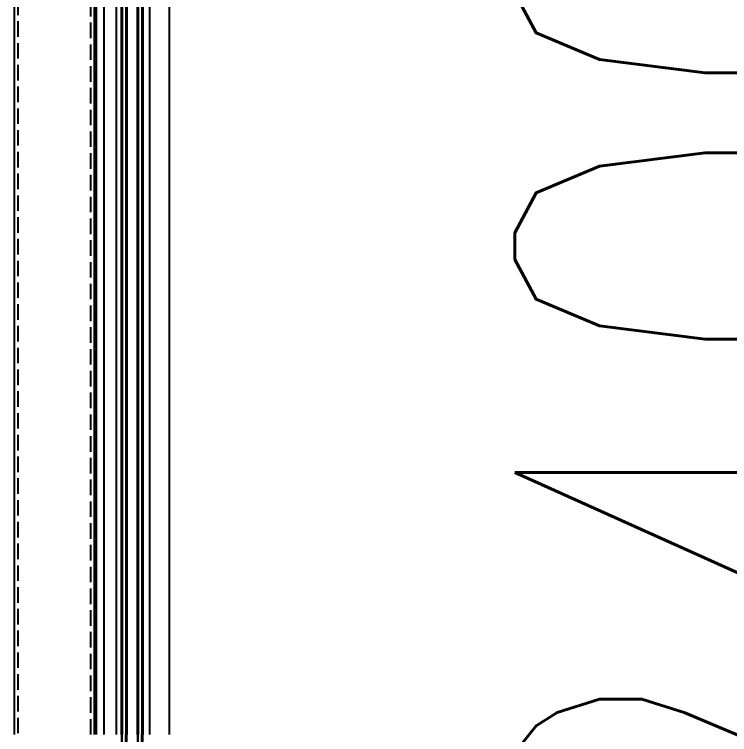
# Model space of a CAD drawing. Extents: x 220580 to 2027826, y -309201 to 71987.
# Drawn here: x 390083 to 390888, y -164479 to -163669 of the extents above; entities that cross this region are included whole.
import ezdxf

# ---------------------------------------------------------------- set-up
doc = ezdxf.new("R2010")
doc.units = 0
doc.linetypes.add('ZN-DASH', pattern=[0.35, 0.25, -0.1])
for name, color, linetype in [('!ZN1-填充-8', 8, 'Continuous'), ('!ZN3-玻璃幕墙-4', 4, 'Continuous'), ('!ZN4-辅助材料-1', 1, 'Continuous'), ('!ZN5-钢材投影-40', 40, 'Continuous'), ('!ZN5-铝材投影-112', 112, 'Continuous'), ('!ZN6-虚线-8', 8, 'ZN-DASH'), ('DIM', 173, 'Continuous')]:
    doc.layers.add(name, color=color, linetype=linetype)
doc.styles.add('DHTEXT-1', font='ROMANS.shx', dxfattribs={"width": 0.7, "bigfont": 'CHINESE.shx'})
doc.dimstyles.new('ZN200', dxfattribs={"dimscale": 200, "dimtxt": 2.5, "dimasz": 1.5, "dimexe": 1, "dimexo": 2, "dimgap": 0.9, "dimtad": 1, "dimdec": 0, "dimdsep": 46, "dimtxsty": 'DHTEXT-1', "dimblk": 'ARCHTICK', "dimcen": 2.5, "dimclrd": 173, "dimclre": 173, "dimclrt": 7, "dimazin": 2, "dimtfac": 1, "dimtdec": 0, "dimtix": 1, "dimtmove": 2, "dimatfit": 3, "dimfxl": 0, "dimtolj": 1, "dimtzin": 0, "dimarcsym": 0})

# ---------------------------------------------------------------- blocks, each defined once
blk = doc.blocks.new('_ArchTick')
at = {"color": 0, "linetype": 'ByBlock', "const_width": 0.4}
blk.add_lwpolyline([(-0.5, -0.5), (0.5, 0.5)], dxfattribs=at)
blk = doc.blocks.new('*D628')
at = {"layer": 'Defpoints', "color": 0, "ltscale": 2, "transparency": 16777216}
for p in [(390241.3, -162879.35), (391326.37, -162879.35), (390241.3, -165279.35)]:
    blk.add_point(p, dxfattribs=at)
at = {"layer": 'DIM', "color": 173, "linetype": 'ByBlock', "lineweight": -2, "ltscale": 2, "transparency": 16777216}
for p, q in [((390641.3, -162879.35), (391526.37, -162879.35)), ((391326.37, -165279.35), (391326.37, -162879.35)), ((390641.3, -165279.35), (391526.37, -165279.35))]:
    blk.add_line(p, q, dxfattribs=at)
at = {"layer": 'DIM', "color": 173, "lineweight": -2, "ltscale": 2, "transparency": 16777216, "xscale": 300, "yscale": 300, "zscale": 300}
for p, rotation in [((391326.37, -162879.35), 90), ((391326.37, -165279.35), 270)]:
    blk.add_blockref('_ArchTick', p, dxfattribs=dict(at, rotation=rotation))
at = {"layer": 'DIM', "color": 7, "ltscale": 2, "transparency": 16777216, "insert": (390896.37, -164079.35), "char_height": 500, "attachment_point": 5, "rotation": 90, "style": 'DHTEXT-1'}
blk.add_mtext('\\A1;2400', dxfattribs=at)
blk = doc.blocks.new('*U831')
at = {"layer": '!ZN1-填充-8'}
h = blk.add_hatch(dxfattribs=at)
h.set_pattern_fill('ANSI37', color=256, scale=0.5, style=0)
h.set_pattern_definition([(45, (6, -9e-16), (-1.12253, 1.12253), []), (135, (6, -9e-16), (-1.12253, -1.12253), [])])
h.paths.add_polyline_path([(0, 5), (0, 19), (1, 18), (14, 18), (14, 17.75), (12, 15.75), (12, 8.25), (14, 6.25), (14, 6), (1, 6)])
h = blk.add_hatch(dxfattribs=at)
h.set_pattern_fill('DOTS', color=8, style=0)
h.set_pattern_definition([(0, (6, -9e-16), (0.79375, 1.5875), [0, -1.5875])])
h.paths.add_polyline_path([(13, 15.34), (13, 8.66), (14.41, 7.25), (17.8, 7.25), (17.8, 16.75), (14.41, 16.75)])
for points in [[(18.75, 18), (14, 18), (14, 17.75), (18.75, 17.75)], [(18.75, 6.25), (14, 6.25), (14, 6), (18.75, 6)]]:
    blk.add_hatch(color=256, dxfattribs=at).paths.add_polyline_path(points)
for p, q in [((0, 23), (1584, 23)), ((0, 19), (1584, 19)), ((0, 5), (1584, 5)), ((0, 1), (1584, 1))]:
    blk.add_line(p, q, dxfattribs=at)
at = {"layer": '!ZN3-玻璃幕墙-4'}
for points in [[(1584, 24), (1, 24), (0, 23), (0, 19), (1, 18), (1584, 18)], [(1584, 6), (1, 6), (0, 5), (0, 1), (1, 0), (1584, 0)]]:
    blk.add_lwpolyline(points, dxfattribs=at)
at = {"layer": '!ZN4-辅助材料-1'}
for points in [[(0, 5), (0, 19), (1, 18), (14, 18), (14, 17.75), (12, 15.75), (12, 8.25), (12, 8.25), (14, 6.25), (14, 6), (1, 6), (0, 5)], [(12, 15.75), (12, 8.25), (14, 6.25), (19, 6.25), (19, 17.75), (14, 17.75)], [(13, 15.34), (13, 8.66), (14.41, 7.25), (17.8, 7.25), (17.8, 16.75), (14.41, 16.75)], [(18.75, 18), (14, 18), (14, 17.75), (18.75, 17.75)], [(18.75, 6.25), (14, 6.25), (14, 6), (18.75, 6)]]:
    blk.add_lwpolyline(points, close=True, dxfattribs=at)
blk.add_lwpolyline([(18.4, 17.75), (18.4, 17.65), (14.04, 17.65), (12.1, 15.71), (12.1, 8.29), (14.04, 6.35), (18.4, 6.35), (18.4, 6.25), (18.4, 6.35)], dxfattribs=at)
at = {"layer": 'Defpoints', "color": 250}
for p in [(0, 24), (0, 18), (0, 6), (0, 0), (12, 6)]:
    blk.add_point(p, dxfattribs=at)
blk = doc.blocks.new('*U796')
at = {"layer": '!ZN1-填充-8'}
h = blk.add_hatch(dxfattribs=at)
h.set_pattern_fill('ANSI37', color=256, scale=0.5, style=0)
h.set_pattern_definition([(45, (6, 0), (-1.12253, 1.12253), []), (135, (6, 0), (-1.12253, -1.12253), [])])
h.paths.add_polyline_path([(0, 5), (0, 19), (1, 18), (14, 18), (14, 17.75), (12, 15.75), (12, 8.25), (14, 6.25), (14, 6), (1, 6)])
h = blk.add_hatch(dxfattribs=at)
h.set_pattern_fill('DOTS', color=8, style=0)
h.set_pattern_definition([(0, (6, 0), (0.79375, 1.5875), [0, -1.5875])])
h.paths.add_polyline_path([(13, 15.34), (13, 8.66), (14.41, 7.25), (17.8, 7.25), (17.8, 16.75), (14.41, 16.75)])
for points in [[(18.75, 18), (14, 18), (14, 17.75), (18.75, 17.75)], [(18.75, 6.25), (14, 6.25), (14, 6), (18.75, 6)]]:
    blk.add_hatch(color=256, dxfattribs=at).paths.add_polyline_path(points)
for p, q in [((0, 23), (772, 23)), ((0, 19), (772, 19)), ((0, 5), (772, 5)), ((0, 1), (772, 1))]:
    blk.add_line(p, q, dxfattribs=at)
at = {"layer": '!ZN3-玻璃幕墙-4'}
for points in [[(772, 24), (1, 24), (0, 23), (0, 19), (1, 18), (772, 18)], [(772, 6), (1, 6), (0, 5), (0, 1), (1, 0), (772, 0)]]:
    blk.add_lwpolyline(points, dxfattribs=at)
at = {"layer": '!ZN4-辅助材料-1'}
for points in [[(0, 5), (0, 19), (1, 18), (14, 18), (14, 17.75), (12, 15.75), (12, 8.25), (12, 8.25), (14, 6.25), (14, 6), (1, 6), (0, 5)], [(12, 15.75), (12, 8.25), (14, 6.25), (19, 6.25), (19, 17.75), (14, 17.75)], [(13, 15.34), (13, 8.66), (14.41, 7.25), (17.8, 7.25), (17.8, 16.75), (14.41, 16.75)], [(18.75, 18), (14, 18), (14, 17.75), (18.75, 17.75)], [(18.75, 6.25), (14, 6.25), (14, 6), (18.75, 6)]]:
    blk.add_lwpolyline(points, close=True, dxfattribs=at)
blk.add_lwpolyline([(18.4, 17.75), (18.4, 17.65), (14.04, 17.65), (12.1, 15.71), (12.1, 8.29), (14.04, 6.35), (18.4, 6.35), (18.4, 6.25), (18.4, 6.35)], dxfattribs=at)
at = {"layer": 'Defpoints', "color": 250}
for p in [(0, 24), (0, 18), (0, 6), (0, 0), (12, 6)]:
    blk.add_point(p, dxfattribs=at)
blk = doc.blocks.new('20250911173917', base_point=(58371.56, -166296.54))
at = {"layer": '!ZN3-玻璃幕墙-4', "ltscale": 40, "rotation": 90}
blk.add_blockref('*U796', (58371.5, -166168.54), dxfattribs=at)
blk = doc.blocks.new('20250910150331')
at = {"layer": '!ZN5-钢材投影-40', "ltscale": 0.3}
for p, q in [((575.37, 900), (575.37, 2585)), ((665.37, 900), (665.37, 2585))]:
    blk.add_line(p, q, dxfattribs=at)
at = {"layer": '!ZN5-铝材投影-112'}
for p, q in [((727.77, 900), (727.77, 2500.17)), ((749.77, 900), (749.77, 2500.17)), ((667.37, 2452), (667.37, 900)), ((675.87, 2452), (675.87, 900)), ((689.77, 2452), (689.77, 900))]:
    blk.add_line(p, q, dxfattribs=at)
at = {"layer": '!ZN6-虚线-8', "color": 8, "linetype": 'ZN-DASH', "ltscale": 70}
for p, q in [((579.37, 2585), (579.37, 900)), ((661.37, 900), (661.37, 2585))]:
    blk.add_line(p, q, dxfattribs=at)
at = {"layer": '!ZN3-玻璃幕墙-4', "xscale": -1.000000000000006, "rotation": 90}
blk.add_blockref('*U831', (719.77, 2484), dxfattribs=at)
at = {"layer": '!ZN1-填充-8', "ltscale": 40}
blk.add_blockref('20250911173917', (719.84, 0), dxfattribs=at)

msp = doc.modelspace()

# ---------------------------------------------------------------- dimensions: what is measured, and where the dimension line sits
at = {"layer": 'DIM', "ltscale": 2}
dim = msp.add_linear_dim(base=(391326.37, -162879.35), p1=(390241.3, -165279.35), p2=(390241.3, -162879.35), angle=90, dimstyle='ZN200', dxfattribs=at)
dim.commit()
dim.dimension.update_dxf_attribs({"geometry": '*D628', "text_midpoint": (390896.37, -164079.35)})

# ---------------------------------------------------------------- next in the draw order: block references
at = {"ltscale": 200}
msp.add_blockref('20250910150331', (389507.66, -165379.35), dxfattribs=at)

doc.saveas('drawing.dxf')
